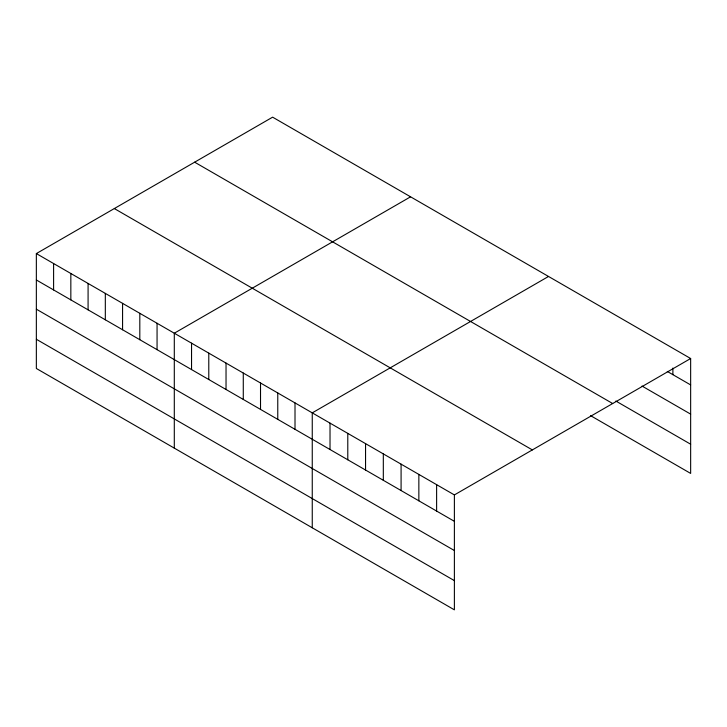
<?xml version="1.0" encoding="UTF-8"?>
<svg xmlns="http://www.w3.org/2000/svg" width="727" height="727" viewBox="0 0 727 727"><rect width="100%" height="100%" fill="white"/><g stroke="black" fill="none" stroke-linecap="round" stroke-linejoin="round"><path stroke-width="1.09" d="M36.35 253.578L454.384 494.923L454.384 609.835L36.35 368.48L36.35 253.578L272.616 117.165L690.65 358.52L690.65 473.422L590.597 415.662M410.564 196.817L174.298 333.22L174.298 448.123M548.521 276.46L312.256 412.863L312.256 527.775M454.384 494.923L690.65 358.52M667.277 371.424L690.65 384.919M642.023 386.055L690.65 414.126M615.842 401.031L690.65 444.215M194.645 162.185L612.679 403.53M114.321 208.558L532.355 449.913M36.35 279.977L454.384 521.323M36.35 309.184L454.384 550.53M36.35 339.273L454.384 580.628M672.884 368.062L672.884 374.659M436.618 484.664L436.618 511.072M418.852 474.413L418.852 500.812M401.086 464.153L401.086 490.552M383.32 453.893L383.32 480.302M365.554 443.643L365.554 470.042M347.788 433.383L347.788 459.782M330.022 423.123L330.022 449.522M295.008 402.912L295.008 429.312M277.769 392.953L277.769 419.361M260.52 383.002L260.52 409.401M243.281 373.042L243.281 399.441M226.033 363.091L226.033 389.49M208.785 353.131L208.785 379.53M191.546 343.18L191.546 369.58M157.059 323.261L157.059 349.669M139.811 313.31L139.811 339.709M122.572 303.35L122.572 329.758M105.324 293.399L105.324 319.798M88.085 283.439L88.085 309.847M70.837 273.488L70.837 299.887M53.598 263.528L53.598 289.937"/></g></svg>
